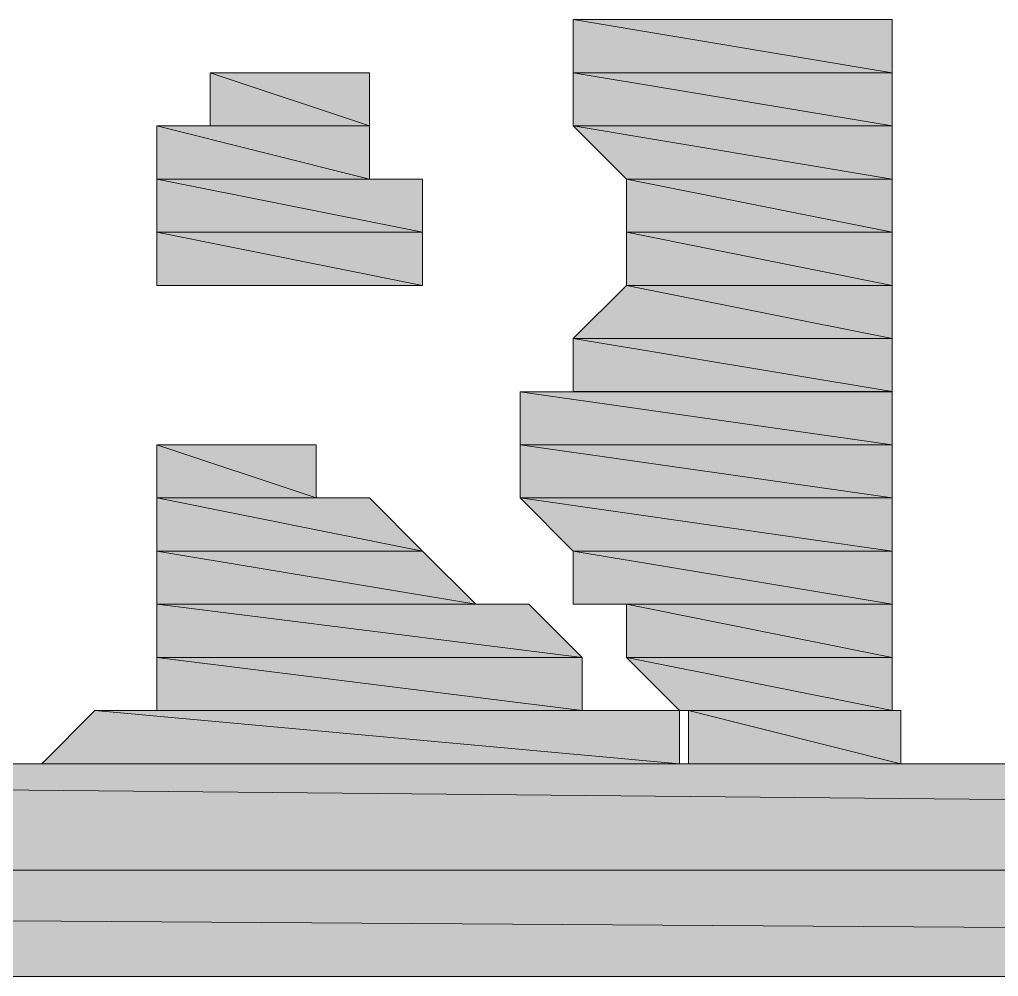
# Model space of a CAD drawing. Header units: millimetres. Extents: x 41 to 1635, y 11 to 1528.
# Drawn here: x 1491.31 to 1499.04, y 1166.81 to 1174.36 of the extents above; entities that cross this region are included whole.
import ezdxf

# ---------------------------------------------------------------- set-up
doc = ezdxf.new("R2010")
doc.units = ezdxf.units.MM
doc.header["$LTSCALE"] = 8
for name, color, linetype in [('1', 7, 'CONTINUOUS'), ('PDF2_Geometry', 7, 'CONTINUOUS'), ('PDF2_Solid Fills', 7, 'CONTINUOUS')]:
    doc.layers.add(name, color=color, linetype=linetype)

# ---------------------------------------------------------------- blocks, each defined once
blk = doc.blocks.new('Sinee')
at = {"layer": 'PDF2_Geometry', "lineweight": 5}
for points in [[(250.7586, -353.5778), (253.2746, -353.5778)], [(250.7586, -353.5778), (253.2746, -353.5778)], [(250.7586, -353.5778), (253.2746, -353.5778)], [(250.7586, -353.5778), (253.2746, -353.5778)], [(250.7586, -353.5778), (253.2746, -353.5778)], [(250.7586, -353.5778), (253.2746, -353.5778)], [(250.7586, -353.5778), (250.7586, -353.9971), (253.2746, -353.9971)], [(250.7586, -353.5778), (253.2746, -353.5778), (253.2746, -353.9971)], [(247.8931, -353.9971), (249.1511, -353.9971)], [(247.8931, -353.9971), (249.1511, -353.9971)], [(247.8931, -353.9971), (249.1511, -353.9971)], [(247.8931, -353.9971), (247.8931, -354.4164), (249.1511, -354.4164)], [(247.8931, -353.9971), (249.1511, -353.9971), (249.1511, -354.4164)], [(250.7586, -353.9971), (253.2746, -353.9971)], [(250.7586, -353.9971), (253.2746, -353.9971)], [(250.7586, -353.9971), (253.2746, -353.9971)], [(250.7586, -353.9971), (253.2746, -353.9971)], [(250.7586, -353.9971), (253.2746, -353.9971)], [(250.7586, -353.9971), (253.2746, -353.9971)], [(250.7586, -353.9971), (250.7586, -354.4164), (253.2746, -354.4164)], [(250.7586, -353.9971), (253.2746, -353.9971), (253.2746, -354.4164)], [(247.4736, -354.4165), (249.1509, -354.4165)], [(247.4736, -354.4165), (249.1509, -354.4165)], [(247.4736, -354.4165), (247.4736, -354.8358), (249.1509, -354.8358)], [(247.4736, -354.4165), (249.1509, -354.4165), (249.1509, -354.8358)], [(247.8931, -354.4165), (247.4738, -354.4165), (249.1511, -354.4165)], [(247.8931, -354.4165), (247.4738, -354.4165), (249.1511, -354.4165)], [(247.8931, -354.4165), (249.1511, -354.4165)], [(247.8931, -354.4165), (249.1511, -354.4165)], [(247.8931, -354.4165), (249.1511, -354.4165)], [(247.8931, -354.4165), (249.1511, -354.4165)], [(247.8931, -354.4165), (249.1511, -354.4165)], [(250.7586, -354.4165), (253.2746, -354.4165)], [(250.7586, -354.4165), (253.2746, -354.4165)], [(250.7586, -354.4165), (253.2746, -354.4165)], [(250.7586, -354.4165), (253.2746, -354.4165)], [(250.7586, -354.4165), (253.2746, -354.4165)], [(250.7586, -354.4165), (253.2746, -354.4165)], [(250.7586, -354.4165), (253.2746, -354.4165)], [(250.7586, -354.4165), (253.2746, -354.4165)], [(250.7586, -354.4165), (251.1778, -354.8358), (253.2746, -354.8358)], [(250.7586, -354.4165), (253.2746, -354.4165), (253.2746, -354.8358)], [(247.4736, -354.8358), (249.1509, -354.8358)], [(247.4736, -354.8358), (249.1509, -354.8358)], [(247.4736, -354.8358), (249.1509, -354.8358)], [(247.4736, -354.8358), (249.1509, -354.8358)], [(247.4736, -354.8358), (249.1509, -354.8358)], [(247.4736, -354.8358), (249.1509, -354.8358)], [(247.4736, -354.8358), (249.1509, -354.8358)], [(247.4736, -354.8358), (249.1509, -354.8358)], [(247.4736, -354.8358), (249.1509, -354.8358)], [(247.4736, -354.8358), (249.1509, -354.8358)], [(247.4736, -354.8358), (249.1509, -354.8358)], [(247.4736, -354.8358), (249.1509, -354.8358)], [(247.4736, -354.8358), (249.5703, -354.8358)], [(247.4736, -354.8358), (249.5703, -354.8358)], [(247.4736, -354.8358), (247.4736, -355.2551), (249.5703, -355.2551)], [(247.4736, -354.8358), (249.5703, -354.8358), (249.5703, -355.2551)], [(251.1781, -354.8358), (253.2748, -354.8358)], [(251.1781, -354.8358), (253.2748, -354.8358)], [(251.1781, -354.8358), (253.2748, -354.8358)], [(251.1781, -354.8358), (253.2748, -354.8358)], [(251.1781, -354.8358), (253.2748, -354.8358)], [(251.1781, -354.8358), (253.2748, -354.8358)], [(251.1781, -354.8358), (253.2748, -354.8358)], [(251.1781, -354.8358), (253.2748, -354.8358)], [(251.1781, -354.8358), (253.2748, -354.8358)], [(251.1781, -354.8358), (253.2748, -354.8358)], [(251.1781, -354.8358), (253.2748, -354.8358)], [(251.1781, -354.8358), (253.2748, -354.8358)], [(251.1781, -354.8358), (253.2748, -354.8358)], [(251.1781, -354.8358), (253.2748, -354.8358)], [(251.1781, -354.8358), (251.1781, -355.2551), (253.2748, -355.2551)], [(251.1781, -354.8358), (253.2748, -354.8358), (253.2748, -355.2551)], [(247.4736, -355.2551), (249.5703, -355.2551)], [(247.4736, -355.2551), (249.5703, -355.2551)], [(247.4736, -355.2551), (249.5703, -355.2551)], [(247.4736, -355.2551), (249.5703, -355.2551)], [(247.4736, -355.2551), (249.5703, -355.2551)], [(247.4736, -355.2551), (249.5703, -355.2551)], [(247.4736, -355.2551), (247.4736, -355.6744), (249.5703, -355.6744)], [(247.4736, -355.2551), (249.5703, -355.2551), (249.5703, -355.6744)], [(251.1781, -355.2551), (253.2748, -355.2551)], [(251.1781, -355.2551), (253.2748, -355.2551)], [(251.1781, -355.2551), (253.2748, -355.2551)], [(251.1781, -355.2551), (253.2748, -355.2551)], [(251.1781, -355.2551), (253.2748, -355.2551)], [(251.1781, -355.2551), (253.2748, -355.2551)], [(251.1781, -355.2551), (251.1781, -355.6744), (253.2748, -355.6744)], [(251.1781, -355.2551), (253.2748, -355.2551), (253.2748, -355.6744)], [(247.4736, -355.6744), (249.5703, -355.6744)], [(251.1781, -355.6744), (250.7588, -356.0937), (253.2748, -356.0937)], [(251.1781, -355.6744), (253.2748, -355.6744)], [(251.1781, -355.6744), (253.2748, -355.6744)], [(251.1781, -355.6744), (253.2748, -355.6744), (253.2748, -356.0937)], [(250.7586, -356.0939), (253.2746, -356.0939)], [(250.7586, -356.0939), (253.2746, -356.0939)], [(250.7586, -356.0939), (253.2746, -356.0939)], [(250.7586, -356.0939), (253.2746, -356.0939)], [(250.7586, -356.0939), (253.2746, -356.0939)], [(250.7586, -356.0939), (253.2746, -356.0939)], [(250.7586, -356.0939), (250.7586, -356.5131), (253.2746, -356.5131)], [(250.7586, -356.0939), (253.2746, -356.0939), (253.2746, -356.5131)], [(250.3392, -356.5132), (250.3392, -356.9325), (253.2746, -356.9325)], [(250.3392, -356.5132), (253.2746, -356.5132), (253.2746, -356.9325)], [(250.7586, -356.5132), (250.3393, -356.5132), (253.2746, -356.5132)], [(250.7586, -356.5132), (250.3393, -356.5132), (253.2746, -356.5132)], [(250.7586, -356.5132), (253.2746, -356.5132)], [(250.7586, -356.5132), (253.2746, -356.5132)], [(250.7586, -356.5132), (253.2746, -356.5132)], [(247.4736, -356.9325), (248.3123, -356.9325)], [(247.4736, -356.9325), (248.3123, -356.9325)], [(247.4736, -356.9325), (248.3123, -356.9325)], [(247.4736, -356.9325), (248.3123, -356.9325)], [(247.4736, -356.9325), (248.3123, -356.9325)], [(247.4736, -356.9325), (248.3123, -356.9325)], [(247.4736, -356.9325), (248.3123, -356.9325)], [(247.4736, -356.9325), (248.3123, -356.9325)], [(247.4736, -356.9325), (248.3123, -356.9325)], [(247.4736, -356.9325), (248.3123, -356.9325)], [(247.4736, -356.9325), (248.3123, -356.9325)], [(247.4736, -356.9325), (248.3123, -356.9325)], [(247.4736, -356.9325), (248.3123, -356.9325)], [(247.4736, -356.9325), (248.7316, -356.9325)], [(247.4736, -356.9325), (248.7316, -356.9325)], [(247.4736, -356.9325), (248.7316, -356.9325)], [(247.4736, -356.9325), (248.7316, -356.9325)], [(247.4736, -356.9325), (247.4736, -357.3518), (248.7316, -357.3518)], [(247.4736, -356.9325), (248.7316, -356.9325), (248.7316, -357.3518)], [(250.3392, -356.9325), (253.2746, -356.9325)], [(250.3392, -356.9325), (253.2746, -356.9325)], [(250.3392, -356.9325), (253.2746, -356.9325)], [(250.3392, -356.9325), (253.2746, -356.9325)], [(250.3392, -356.9325), (253.2746, -356.9325)], [(250.3392, -356.9325), (253.2746, -356.9325)], [(250.3392, -356.9325), (253.2746, -356.9325)], [(250.3392, -356.9325), (253.2746, -356.9325)], [(250.3392, -356.9325), (253.2746, -356.9325)], [(250.3392, -356.9325), (253.2746, -356.9325)], [(250.3392, -356.9325), (253.2746, -356.9325)], [(250.3392, -356.9325), (253.2746, -356.9325)], [(250.3392, -356.9325), (253.2746, -356.9325)], [(250.3392, -356.9325), (253.2746, -356.9325)], [(250.3392, -356.9325), (253.2746, -356.9325)], [(250.3392, -356.9325), (253.2746, -356.9325)], [(250.3392, -356.9325), (253.2746, -356.9325)], [(250.3392, -356.9325), (253.2746, -356.9325)], [(250.3392, -356.9325), (250.3392, -357.3518), (253.2746, -357.3518)], [(250.3392, -356.9325), (253.2746, -356.9325), (253.2746, -357.3518)], [(247.4736, -357.3519), (249.1509, -357.3519)], [(247.4736, -357.3519), (249.1509, -357.3519)], [(247.4736, -357.3519), (249.1509, -357.3519)], [(247.4736, -357.3519), (249.1509, -357.3519)], [(247.4736, -357.3519), (249.1509, -357.3519)], [(247.4736, -357.3519), (249.1509, -357.3519)], [(247.4736, -357.3519), (247.4736, -357.7712), (249.5703, -357.7712)], [(247.4736, -357.3519), (249.1509, -357.3519), (249.5703, -357.7712)], [(250.3392, -357.3519), (253.2746, -357.3519)], [(250.3392, -357.3519), (253.2746, -357.3519)], [(250.3392, -357.3519), (253.2746, -357.3519)], [(250.3392, -357.3519), (253.2746, -357.3519)], [(250.3392, -357.3519), (253.2746, -357.3519)], [(250.3392, -357.3519), (253.2746, -357.3519)], [(250.3392, -357.3519), (250.7585, -357.7712), (253.2746, -357.7712)], [(250.3392, -357.3519), (253.2746, -357.3519), (253.2746, -357.7712)], [(247.4736, -357.7712), (247.4736, -358.1905), (249.9896, -358.1905)], [(247.4736, -357.7712), (249.5703, -357.7712), (249.9896, -358.1905)], [(250.7586, -357.7712), (250.7586, -358.1905), (253.2746, -358.1905)], [(250.7586, -357.7712), (253.2746, -357.7712), (253.2746, -358.1905)], [(247.4736, -358.1905), (249.9896, -358.1905)], [(247.4736, -358.1905), (249.9896, -358.1905)], [(247.4736, -358.1905), (249.9896, -358.1905)], [(247.4736, -358.1905), (249.9896, -358.1905)], [(247.4736, -358.1905), (250.409, -358.1905)], [(247.4736, -358.1905), (250.409, -358.1905)], [(247.4736, -358.1905), (250.409, -358.1905)], [(247.4736, -358.1905), (250.409, -358.1905)], [(247.4736, -358.1905), (247.4736, -358.6098), (250.8283, -358.6098)], [(247.4736, -358.1905), (250.409, -358.1905), (250.8283, -358.6098)], [(250.7586, -358.1905), (253.2746, -358.1905)], [(250.7586, -358.1905), (253.2746, -358.1905)], [(250.7586, -358.1905), (253.2746, -358.1905)], [(250.7586, -358.1905), (253.2746, -358.1905)], [(251.1781, -358.1905), (253.2748, -358.1905)], [(251.1781, -358.1905), (253.2748, -358.1905)], [(251.1781, -358.1905), (253.2748, -358.1905)], [(251.1781, -358.1905), (253.2748, -358.1905)], [(251.1781, -358.1905), (251.1781, -358.6098), (253.2748, -358.6098)], [(251.1781, -358.1905), (253.2748, -358.1905), (253.2748, -358.6098)], [(247.4736, -358.61), (250.8283, -358.61)], [(247.4736, -358.61), (250.8283, -358.61)], [(247.4736, -358.61), (250.8283, -358.61)], [(247.4736, -358.61), (250.8283, -358.61)], [(247.4736, -358.61), (250.8283, -358.61)], [(247.4736, -358.61), (250.8283, -358.61)], [(247.4736, -358.61), (250.8283, -358.61)], [(247.4736, -358.61), (250.8283, -358.61)], [(247.4736, -358.61), (247.4736, -359.0293), (250.8283, -359.0293)], [(247.4736, -358.61), (250.8283, -358.61), (250.8283, -359.0293)], [(251.1781, -358.61), (253.2748, -358.61)], [(251.1781, -358.61), (253.2748, -358.61)], [(251.1781, -358.61), (253.2748, -358.61)], [(251.1781, -358.61), (253.2748, -358.61)], [(251.1781, -358.61), (253.2748, -358.61)], [(251.1781, -358.61), (253.2748, -358.61)], [(251.1781, -358.61), (253.2748, -358.61)], [(251.1781, -358.61), (253.2748, -358.61)], [(251.1781, -358.61), (251.5974, -359.0293), (253.2748, -359.0293)], [(251.1781, -358.61), (253.2748, -358.61), (253.2748, -359.0293)], [(246.9844, -359.0293), (246.5652, -359.4486), (251.5973, -359.4486)], [(246.9844, -359.0293), (251.5973, -359.0293)], [(246.9844, -359.0293), (251.5973, -359.0293)], [(246.9844, -359.0293), (251.5973, -359.0293), (251.5973, -359.4486)], [(247.4736, -359.0293), (247.0543, -359.0293), (251.667, -359.0293)], [(247.4736, -359.0293), (247.0543, -359.0293), (251.667, -359.0293)], [(247.4736, -359.0293), (250.8283, -359.0293)], [(247.4736, -359.0293), (250.8283, -359.0293)], [(247.4736, -359.0293), (251.2477, -359.0293)], [(247.4736, -359.0293), (251.2477, -359.0293)], [(247.4736, -359.0293), (251.2477, -359.0293)], [(247.4736, -359.0293), (251.2477, -359.0293)], [(247.4736, -359.0293), (251.2477, -359.0293)], [(247.4736, -359.0293), (251.2477, -359.0293)], [(247.4736, -359.0293), (251.667, -359.0293)], [(251.6672, -359.0293), (253.3446, -359.0293)], [(251.6672, -359.0293), (253.3446, -359.0293)], [(251.6672, -359.0293), (253.3446, -359.0293)], [(251.6672, -359.0293), (253.3446, -359.0293)], [(251.6672, -359.0293), (253.3446, -359.0293)], [(251.6672, -359.0293), (253.3446, -359.0293)], [(251.6672, -359.0293), (253.3446, -359.0293)], [(251.6672, -359.0293), (253.3446, -359.0293)], [(251.6672, -359.0293), (253.3446, -359.0293)], [(251.6672, -359.0293), (253.3446, -359.0293)], [(251.6672, -359.0293), (253.3446, -359.0293)], [(251.6672, -359.0293), (253.3446, -359.0293)], [(251.6672, -359.0293), (251.6672, -359.4486), (253.3446, -359.4486)], [(251.6672, -359.0293), (253.3446, -359.0293), (253.3446, -359.4486)], [(224.7589, -359.4486), (224.3396, -360.2873), (312.3954, -360.2873)], [(224.7589, -359.4486), (312.3954, -359.4486), (312.3954, -360.2873)], [(246.1457, -359.4486), (252.0166, -359.4486)], [(246.1457, -359.4486), (252.0166, -359.4486)], [(246.1457, -359.4486), (252.0166, -359.4486)], [(246.1457, -359.4486), (252.0166, -359.4486)], [(246.5652, -359.4486), (246.146, -359.4486), (251.5973, -359.4486)], [(246.5652, -359.4486), (246.146, -359.4486), (251.5973, -359.4486)], [(246.5652, -359.4486), (251.5973, -359.4486)], [(246.5652, -359.4486), (251.5973, -359.4486)], [(246.5652, -359.4486), (251.5973, -359.4486)], [(251.6672, -359.4486), (253.3446, -359.4486)], [(251.6672, -359.4486), (253.3446, -359.4486)], [(251.6672, -359.4486), (253.3446, -359.4486)], [(251.6672, -359.4486), (253.3446, -359.4486)], [(252.0864, -359.4486), (253.3445, -359.4486)], [(252.0864, -359.4486), (253.3445, -359.4486)], [(252.0864, -359.4486), (253.3445, -359.4486)], [(252.0864, -359.4486), (253.3445, -359.4486)], [(253.2746, -359.4486), (254.1133, -359.4486)], [(186.1791, -360.2873), (186.1791, -361.126), (312.3956, -361.126)], [(186.1791, -360.2873), (312.3956, -360.2873), (312.3956, -361.126)], [(224.4096, -360.2873), (221.4742, -360.2873), (312.4725, -360.2873)], [(224.4096, -360.2873), (221.4742, -360.2873), (312.4725, -360.2873)], [(224.4096, -360.2873), (312.4725, -360.2873)], [(216.0227, -361.1261), (249.1504, -361.1261)], [(249.0811, -361.1261), (282.6289, -361.1261)]]:
    blk.add_lwpolyline(points, close=True, dxfattribs=at)
for points in [[(250.7586, -353.5778), (253.2746, -353.5778), (250.7586, -353.5778)], [(250.7586, -353.5778), (253.2746, -353.5778), (250.7586, -353.5778)], [(250.7586, -353.5778), (253.2746, -353.5778), (250.7586, -353.5778)], [(250.7586, -353.5778), (253.2746, -353.5778), (250.7586, -353.5778)], [(250.7586, -353.5778), (253.2746, -353.5778), (250.7586, -353.5778)], [(250.7586, -353.5778), (253.2746, -353.5778), (250.7586, -353.5778)], [(247.8931, -353.9971), (249.1511, -353.9971), (247.8931, -353.9971)], [(247.8931, -353.9971), (249.1511, -353.9971), (247.8931, -353.9971)], [(247.8931, -353.9971), (249.1511, -353.9971), (247.8931, -353.9971)], [(250.7586, -353.9971), (253.2746, -353.9971), (250.7586, -353.9971)], [(250.7586, -353.9971), (253.2746, -353.9971), (250.7586, -353.9971)], [(250.7586, -353.9971), (253.2746, -353.9971), (250.7586, -353.9971)], [(250.7586, -353.9971), (253.2746, -353.9971), (250.7586, -353.9971)], [(250.7586, -353.9971), (253.2746, -353.9971), (250.7586, -353.9971)], [(250.7586, -353.9971), (253.2746, -353.9971), (250.7586, -353.9971)], [(247.4736, -354.4165), (249.1509, -354.4165), (247.4736, -354.4165)], [(247.4736, -354.4165), (249.1509, -354.4165), (247.4736, -354.4165)], [(247.8931, -354.4165), (249.1511, -354.4165), (247.8931, -354.4165)], [(247.8931, -354.4165), (249.1511, -354.4165), (247.8931, -354.4165)], [(247.8931, -354.4165), (249.1511, -354.4165), (247.8931, -354.4165)], [(247.8931, -354.4165), (249.1511, -354.4165), (247.8931, -354.4165)], [(247.8931, -354.4165), (249.1511, -354.4165), (247.8931, -354.4165)], [(250.7586, -354.4165), (253.2746, -354.4165), (250.7586, -354.4165)], [(250.7586, -354.4165), (253.2746, -354.4165), (250.7586, -354.4165)], [(250.7586, -354.4165), (253.2746, -354.4165), (250.7586, -354.4165)], [(250.7586, -354.4165), (253.2746, -354.4165), (250.7586, -354.4165)], [(250.7586, -354.4165), (253.2746, -354.4165), (250.7586, -354.4165)], [(250.7586, -354.4165), (253.2746, -354.4165), (250.7586, -354.4165)], [(250.7586, -354.4165), (253.2746, -354.4165), (250.7586, -354.4165)], [(250.7586, -354.4165), (253.2746, -354.4165), (250.7586, -354.4165)], [(247.4736, -354.8358), (249.1509, -354.8358), (247.4736, -354.8358)], [(247.4736, -354.8358), (249.1509, -354.8358), (247.4736, -354.8358)], [(247.4736, -354.8358), (249.1509, -354.8358), (247.4736, -354.8358)], [(247.4736, -354.8358), (249.1509, -354.8358), (247.4736, -354.8358)], [(247.4736, -354.8358), (249.1509, -354.8358), (247.4736, -354.8358)], [(247.4736, -354.8358), (249.1509, -354.8358), (247.4736, -354.8358)], [(247.4736, -354.8358), (249.1509, -354.8358), (247.4736, -354.8358)], [(247.4736, -354.8358), (249.1509, -354.8358), (247.4736, -354.8358)], [(247.4736, -354.8358), (249.1509, -354.8358), (247.4736, -354.8358)], [(247.4736, -354.8358), (249.1509, -354.8358), (247.4736, -354.8358)], [(247.4736, -354.8358), (249.1509, -354.8358), (247.4736, -354.8358)], [(247.4736, -354.8358), (249.1509, -354.8358), (247.4736, -354.8358)], [(247.4736, -354.8358), (249.5703, -354.8358), (247.4736, -354.8358)], [(247.4736, -354.8358), (249.5703, -354.8358), (247.4736, -354.8358)], [(251.1781, -354.8358), (253.2748, -354.8358), (251.1781, -354.8358)], [(251.1781, -354.8358), (253.2748, -354.8358), (251.1781, -354.8358)], [(251.1781, -354.8358), (253.2748, -354.8358), (251.1781, -354.8358)], [(251.1781, -354.8358), (253.2748, -354.8358), (251.1781, -354.8358)], [(251.1781, -354.8358), (253.2748, -354.8358), (251.1781, -354.8358)], [(251.1781, -354.8358), (253.2748, -354.8358), (251.1781, -354.8358)], [(251.1781, -354.8358), (253.2748, -354.8358), (251.1781, -354.8358)], [(251.1781, -354.8358), (253.2748, -354.8358), (251.1781, -354.8358)], [(251.1781, -354.8358), (253.2748, -354.8358), (251.1781, -354.8358)], [(251.1781, -354.8358), (253.2748, -354.8358), (251.1781, -354.8358)], [(251.1781, -354.8358), (253.2748, -354.8358), (251.1781, -354.8358)], [(251.1781, -354.8358), (253.2748, -354.8358), (251.1781, -354.8358)], [(251.1781, -354.8358), (253.2748, -354.8358), (251.1781, -354.8358)], [(251.1781, -354.8358), (253.2748, -354.8358), (251.1781, -354.8358)], [(247.4736, -355.2551), (249.5703, -355.2551), (247.4736, -355.2551)], [(247.4736, -355.2551), (249.5703, -355.2551), (247.4736, -355.2551)], [(247.4736, -355.2551), (249.5703, -355.2551), (247.4736, -355.2551)], [(247.4736, -355.2551), (249.5703, -355.2551), (247.4736, -355.2551)], [(247.4736, -355.2551), (249.5703, -355.2551), (247.4736, -355.2551)], [(247.4736, -355.2551), (249.5703, -355.2551), (247.4736, -355.2551)], [(251.1781, -355.2551), (253.2748, -355.2551), (251.1781, -355.2551)], [(251.1781, -355.2551), (253.2748, -355.2551), (251.1781, -355.2551)], [(251.1781, -355.2551), (253.2748, -355.2551), (251.1781, -355.2551)], [(251.1781, -355.2551), (253.2748, -355.2551), (251.1781, -355.2551)], [(251.1781, -355.2551), (253.2748, -355.2551), (251.1781, -355.2551)], [(251.1781, -355.2551), (253.2748, -355.2551), (251.1781, -355.2551)], [(247.4736, -355.6744), (249.5703, -355.6744), (247.4736, -355.6744)], [(251.1781, -355.6744), (253.2748, -355.6744), (251.1781, -355.6744)], [(251.1781, -355.6744), (253.2748, -355.6744), (251.1781, -355.6744)], [(250.7586, -356.0939), (253.2746, -356.0939), (250.7586, -356.0939)], [(250.7586, -356.0939), (253.2746, -356.0939), (250.7586, -356.0939)], [(250.7586, -356.0939), (253.2746, -356.0939), (250.7586, -356.0939)], [(250.7586, -356.0939), (253.2746, -356.0939), (250.7586, -356.0939)], [(250.7586, -356.0939), (253.2746, -356.0939), (250.7586, -356.0939)], [(250.7586, -356.0939), (253.2746, -356.0939), (250.7586, -356.0939)], [(250.7586, -356.5132), (253.2746, -356.5132), (250.7586, -356.5132)], [(250.7586, -356.5132), (253.2746, -356.5132), (250.7586, -356.5132)], [(250.7586, -356.5132), (253.2746, -356.5132), (250.7586, -356.5132)], [(247.4736, -356.9325), (248.3123, -356.9325), (247.4736, -356.9325)], [(247.4736, -356.9325), (248.3123, -356.9325), (247.4736, -356.9325)], [(247.4736, -356.9325), (248.3123, -356.9325), (247.4736, -356.9325)], [(247.4736, -356.9325), (248.3123, -356.9325), (247.4736, -356.9325)], [(247.4736, -356.9325), (248.3123, -356.9325), (247.4736, -356.9325)], [(247.4736, -356.9325), (248.3123, -356.9325), (247.4736, -356.9325)], [(247.4736, -356.9325), (248.3123, -356.9325), (247.4736, -356.9325)], [(247.4736, -356.9325), (248.3123, -356.9325), (247.4736, -356.9325)], [(247.4736, -356.9325), (248.3123, -356.9325), (247.4736, -356.9325)], [(247.4736, -356.9325), (248.3123, -356.9325), (247.4736, -356.9325)], [(247.4736, -356.9325), (248.3123, -356.9325), (247.4736, -356.9325)], [(247.4736, -356.9325), (248.3123, -356.9325), (247.4736, -356.9325)], [(247.4736, -356.9325), (248.3123, -356.9325), (247.4736, -356.9325)], [(247.4736, -356.9325), (248.7316, -356.9325), (247.4736, -356.9325)], [(247.4736, -356.9325), (248.7316, -356.9325), (247.4736, -356.9325)], [(247.4736, -356.9325), (248.7316, -356.9325), (247.4736, -356.9325)], [(247.4736, -356.9325), (248.7316, -356.9325), (247.4736, -356.9325)], [(250.3392, -356.9325), (253.2746, -356.9325), (250.3392, -356.9325)], [(250.3392, -356.9325), (253.2746, -356.9325), (250.3392, -356.9325)], [(250.3392, -356.9325), (253.2746, -356.9325), (250.3392, -356.9325)], [(250.3392, -356.9325), (253.2746, -356.9325), (250.3392, -356.9325)], [(250.3392, -356.9325), (253.2746, -356.9325), (250.3392, -356.9325)], [(250.3392, -356.9325), (253.2746, -356.9325), (250.3392, -356.9325)], [(250.3392, -356.9325), (253.2746, -356.9325), (250.3392, -356.9325)], [(250.3392, -356.9325), (253.2746, -356.9325), (250.3392, -356.9325)], [(250.3392, -356.9325), (253.2746, -356.9325), (250.3392, -356.9325)], [(250.3392, -356.9325), (253.2746, -356.9325), (250.3392, -356.9325)], [(250.3392, -356.9325), (253.2746, -356.9325), (250.3392, -356.9325)], [(250.3392, -356.9325), (253.2746, -356.9325), (250.3392, -356.9325)], [(250.3392, -356.9325), (253.2746, -356.9325), (250.3392, -356.9325)], [(250.3392, -356.9325), (253.2746, -356.9325), (250.3392, -356.9325)], [(250.3392, -356.9325), (253.2746, -356.9325), (250.3392, -356.9325)], [(250.3392, -356.9325), (253.2746, -356.9325), (250.3392, -356.9325)], [(250.3392, -356.9325), (253.2746, -356.9325), (250.3392, -356.9325)], [(250.3392, -356.9325), (253.2746, -356.9325), (250.3392, -356.9325)], [(247.4736, -357.3519), (249.1509, -357.3519), (247.4736, -357.3519)], [(247.4736, -357.3519), (249.1509, -357.3519), (247.4736, -357.3519)], [(247.4736, -357.3519), (249.1509, -357.3519), (247.4736, -357.3519)], [(247.4736, -357.3519), (249.1509, -357.3519), (247.4736, -357.3519)], [(247.4736, -357.3519), (249.1509, -357.3519), (247.4736, -357.3519)], [(247.4736, -357.3519), (249.1509, -357.3519), (247.4736, -357.3519)], [(250.3392, -357.3519), (253.2746, -357.3519), (250.3392, -357.3519)], [(250.3392, -357.3519), (253.2746, -357.3519), (250.3392, -357.3519)], [(250.3392, -357.3519), (253.2746, -357.3519), (250.3392, -357.3519)], [(250.3392, -357.3519), (253.2746, -357.3519), (250.3392, -357.3519)], [(250.3392, -357.3519), (253.2746, -357.3519), (250.3392, -357.3519)], [(250.3392, -357.3519), (253.2746, -357.3519), (250.3392, -357.3519)], [(247.4736, -358.1905), (249.9896, -358.1905), (247.4736, -358.1905)], [(247.4736, -358.1905), (249.9896, -358.1905), (247.4736, -358.1905)], [(247.4736, -358.1905), (249.9896, -358.1905), (247.4736, -358.1905)], [(247.4736, -358.1905), (249.9896, -358.1905), (247.4736, -358.1905)], [(247.4736, -358.1905), (250.409, -358.1905), (247.4736, -358.1905)], [(247.4736, -358.1905), (250.409, -358.1905), (247.4736, -358.1905)], [(247.4736, -358.1905), (250.409, -358.1905), (247.4736, -358.1905)], [(247.4736, -358.1905), (250.409, -358.1905), (247.4736, -358.1905)], [(250.7586, -358.1905), (253.2746, -358.1905), (250.7586, -358.1905)], [(250.7586, -358.1905), (253.2746, -358.1905), (250.7586, -358.1905)], [(250.7586, -358.1905), (253.2746, -358.1905), (250.7586, -358.1905)], [(250.7586, -358.1905), (253.2746, -358.1905), (250.7586, -358.1905)], [(251.1781, -358.1905), (253.2748, -358.1905), (251.1781, -358.1905)], [(251.1781, -358.1905), (253.2748, -358.1905), (251.1781, -358.1905)], [(251.1781, -358.1905), (253.2748, -358.1905), (251.1781, -358.1905)], [(251.1781, -358.1905), (253.2748, -358.1905), (251.1781, -358.1905)], [(247.4736, -358.61), (250.8283, -358.61), (247.4736, -358.61)], [(247.4736, -358.61), (250.8283, -358.61), (247.4736, -358.61)], [(247.4736, -358.61), (250.8283, -358.61), (247.4736, -358.61)], [(247.4736, -358.61), (250.8283, -358.61), (247.4736, -358.61)], [(247.4736, -358.61), (250.8283, -358.61), (247.4736, -358.61)], [(247.4736, -358.61), (250.8283, -358.61), (247.4736, -358.61)], [(247.4736, -358.61), (250.8283, -358.61), (247.4736, -358.61)], [(247.4736, -358.61), (250.8283, -358.61), (247.4736, -358.61)], [(251.1781, -358.61), (253.2748, -358.61), (251.1781, -358.61)], [(251.1781, -358.61), (253.2748, -358.61), (251.1781, -358.61)], [(251.1781, -358.61), (253.2748, -358.61), (251.1781, -358.61)], [(251.1781, -358.61), (253.2748, -358.61), (251.1781, -358.61)], [(251.1781, -358.61), (253.2748, -358.61), (251.1781, -358.61)], [(251.1781, -358.61), (253.2748, -358.61), (251.1781, -358.61)], [(251.1781, -358.61), (253.2748, -358.61), (251.1781, -358.61)], [(251.1781, -358.61), (253.2748, -358.61), (251.1781, -358.61)], [(246.9844, -359.0293), (251.5973, -359.0293), (246.9844, -359.0293)], [(246.9844, -359.0293), (251.5973, -359.0293), (246.9844, -359.0293)], [(247.4736, -359.0293), (250.8283, -359.0293), (247.4736, -359.0293)], [(247.4736, -359.0293), (250.8283, -359.0293), (247.4736, -359.0293)], [(247.4736, -359.0293), (251.2477, -359.0293), (247.4736, -359.0293)], [(247.4736, -359.0293), (251.2477, -359.0293), (247.4736, -359.0293)], [(247.4736, -359.0293), (251.2477, -359.0293), (247.4736, -359.0293)], [(247.4736, -359.0293), (251.2477, -359.0293), (247.4736, -359.0293)], [(247.4736, -359.0293), (251.2477, -359.0293), (247.4736, -359.0293)], [(247.4736, -359.0293), (251.2477, -359.0293), (247.4736, -359.0293)], [(247.4736, -359.0293), (251.667, -359.0293), (247.4736, -359.0293)], [(251.6672, -359.0293), (253.3446, -359.0293), (251.6672, -359.0293)], [(251.6672, -359.0293), (253.3446, -359.0293), (251.6672, -359.0293)], [(251.6672, -359.0293), (253.3446, -359.0293), (251.6672, -359.0293)], [(251.6672, -359.0293), (253.3446, -359.0293), (251.6672, -359.0293)], [(251.6672, -359.0293), (253.3446, -359.0293), (251.6672, -359.0293)], [(251.6672, -359.0293), (253.3446, -359.0293), (251.6672, -359.0293)], [(251.6672, -359.0293), (253.3446, -359.0293), (251.6672, -359.0293)], [(251.6672, -359.0293), (253.3446, -359.0293), (251.6672, -359.0293)], [(251.6672, -359.0293), (253.3446, -359.0293), (251.6672, -359.0293)], [(251.6672, -359.0293), (253.3446, -359.0293), (251.6672, -359.0293)], [(251.6672, -359.0293), (253.3446, -359.0293), (251.6672, -359.0293)], [(251.6672, -359.0293), (253.3446, -359.0293), (251.6672, -359.0293)], [(246.1457, -359.4486), (252.0166, -359.4486), (246.1457, -359.4486)], [(246.1457, -359.4486), (252.0166, -359.4486), (246.1457, -359.4486)], [(246.1457, -359.4486), (252.0166, -359.4486), (246.1457, -359.4486)], [(246.1457, -359.4486), (252.0166, -359.4486), (246.1457, -359.4486)], [(246.5652, -359.4486), (251.5973, -359.4486), (246.5652, -359.4486)], [(246.5652, -359.4486), (251.5973, -359.4486), (246.5652, -359.4486)], [(246.5652, -359.4486), (251.5973, -359.4486), (246.5652, -359.4486)], [(251.6672, -359.4486), (253.3446, -359.4486), (251.6672, -359.4486)], [(251.6672, -359.4486), (253.3446, -359.4486), (251.6672, -359.4486)], [(251.6672, -359.4486), (253.3446, -359.4486), (251.6672, -359.4486)], [(251.6672, -359.4486), (253.3446, -359.4486), (251.6672, -359.4486)], [(252.0864, -359.4486), (253.3445, -359.4486), (252.0864, -359.4486)], [(252.0864, -359.4486), (253.3445, -359.4486), (252.0864, -359.4486)], [(252.0864, -359.4486), (253.3445, -359.4486), (252.0864, -359.4486)], [(252.0864, -359.4486), (253.3445, -359.4486), (252.0864, -359.4486)], [(253.2746, -359.4486), (254.1133, -359.4486), (253.2746, -359.4486)], [(224.4096, -360.2873), (312.4725, -360.2873), (224.4096, -360.2873)], [(216.0227, -361.1261), (249.1504, -361.1261), (216.0227, -361.1261)], [(249.0811, -361.1261), (282.6289, -361.1261), (249.0811, -361.1261)]]:
    blk.add_lwpolyline(points, dxfattribs=at)
at = {"layer": 'PDF2_Solid Fills', "lineweight": 5, "transparency": 33554559}
for points in [[(250.7586, -353.5778), (250.7586, -353.9971), (253.2746, -353.9971)], [(250.7586, -353.5778), (253.2746, -353.5778), (253.2746, -353.9971)], [(247.8931, -353.9971), (247.8931, -354.4164), (249.1511, -354.4164)], [(247.8931, -353.9971), (249.1511, -353.9971), (249.1511, -354.4164)], [(250.7586, -353.9971), (250.7586, -354.4164), (253.2746, -354.4164)], [(250.7586, -353.9971), (253.2746, -353.9971), (253.2746, -354.4164)], [(247.4736, -354.4165), (247.4736, -354.8358), (249.1509, -354.8358)], [(247.4736, -354.4165), (249.1509, -354.4165), (249.1509, -354.8358)], [(250.7586, -354.4165), (251.1778, -354.8358), (253.2746, -354.8358)], [(250.7586, -354.4165), (253.2746, -354.4165), (253.2746, -354.8358)], [(247.4736, -354.8358), (247.4736, -355.2551), (249.5703, -355.2551)], [(247.4736, -354.8358), (249.5703, -354.8358), (249.5703, -355.2551)], [(251.1781, -354.8358), (251.1781, -355.2551), (253.2748, -355.2551)], [(251.1781, -354.8358), (253.2748, -354.8358), (253.2748, -355.2551)], [(247.4736, -355.2551), (247.4736, -355.6744), (249.5703, -355.6744)], [(247.4736, -355.2551), (249.5703, -355.2551), (249.5703, -355.6744)], [(251.1781, -355.2551), (251.1781, -355.6744), (253.2748, -355.6744)], [(251.1781, -355.2551), (253.2748, -355.2551), (253.2748, -355.6744)], [(251.1781, -355.6744), (250.7588, -356.0937), (253.2748, -356.0937)], [(251.1781, -355.6744), (253.2748, -355.6744), (253.2748, -356.0937)], [(250.7586, -356.0939), (250.7586, -356.5131), (253.2746, -356.5131)], [(250.7586, -356.0939), (253.2746, -356.0939), (253.2746, -356.5131)], [(250.3392, -356.5132), (250.3392, -356.9325), (253.2746, -356.9325)], [(250.3392, -356.5132), (253.2746, -356.5132), (253.2746, -356.9325)], [(247.4736, -356.9325), (247.4736, -357.3518), (248.7316, -357.3518)], [(247.4736, -356.9325), (248.7316, -356.9325), (248.7316, -357.3518)], [(250.3392, -356.9325), (250.3392, -357.3518), (253.2746, -357.3518)], [(250.3392, -356.9325), (253.2746, -356.9325), (253.2746, -357.3518)], [(247.4736, -357.3519), (247.4736, -357.7712), (249.5703, -357.7712)], [(247.4736, -357.3519), (249.1509, -357.3519), (249.5703, -357.7712)], [(250.3392, -357.3519), (250.7585, -357.7712), (253.2746, -357.7712)], [(250.3392, -357.3519), (253.2746, -357.3519), (253.2746, -357.7712)], [(247.4736, -357.7712), (247.4736, -358.1905), (249.9896, -358.1905)], [(247.4736, -357.7712), (249.5703, -357.7712), (249.9896, -358.1905)], [(250.7586, -357.7712), (250.7586, -358.1905), (253.2746, -358.1905)], [(250.7586, -357.7712), (253.2746, -357.7712), (253.2746, -358.1905)], [(247.4736, -358.1905), (247.4736, -358.6098), (250.8283, -358.6098)], [(247.4736, -358.1905), (250.409, -358.1905), (250.8283, -358.6098)], [(251.1781, -358.1905), (251.1781, -358.6098), (253.2748, -358.6098)], [(251.1781, -358.1905), (253.2748, -358.1905), (253.2748, -358.6098)], [(247.4736, -358.61), (247.4736, -359.0293), (250.8283, -359.0293)], [(247.4736, -358.61), (250.8283, -358.61), (250.8283, -359.0293)], [(251.1781, -358.61), (251.5974, -359.0293), (253.2748, -359.0293)], [(251.1781, -358.61), (253.2748, -358.61), (253.2748, -359.0293)], [(246.9844, -359.0293), (246.5652, -359.4486), (251.5973, -359.4486)], [(246.9844, -359.0293), (251.5973, -359.0293), (251.5973, -359.4486)], [(251.6672, -359.0293), (251.6672, -359.4486), (253.3446, -359.4486)], [(251.6672, -359.0293), (253.3446, -359.0293), (253.3446, -359.4486)], [(224.7589, -359.4486), (224.3396, -360.2873), (312.3954, -360.2873)], [(224.7589, -359.4486), (312.3954, -359.4486), (312.3954, -360.2873)], [(186.1791, -360.2873), (186.1791, -361.126), (312.3956, -361.126)], [(186.1791, -360.2873), (312.3956, -360.2873), (312.3956, -361.126)]]:
    blk.add_solid(points, dxfattribs=at)

msp = doc.modelspace()

# ---------------------------------------------------------------- block references
at = {"layer": '1'}
msp.add_blockref('Sinee', (1244.9239, 1527.9332), dxfattribs=at)

doc.saveas('drawing.dxf')
